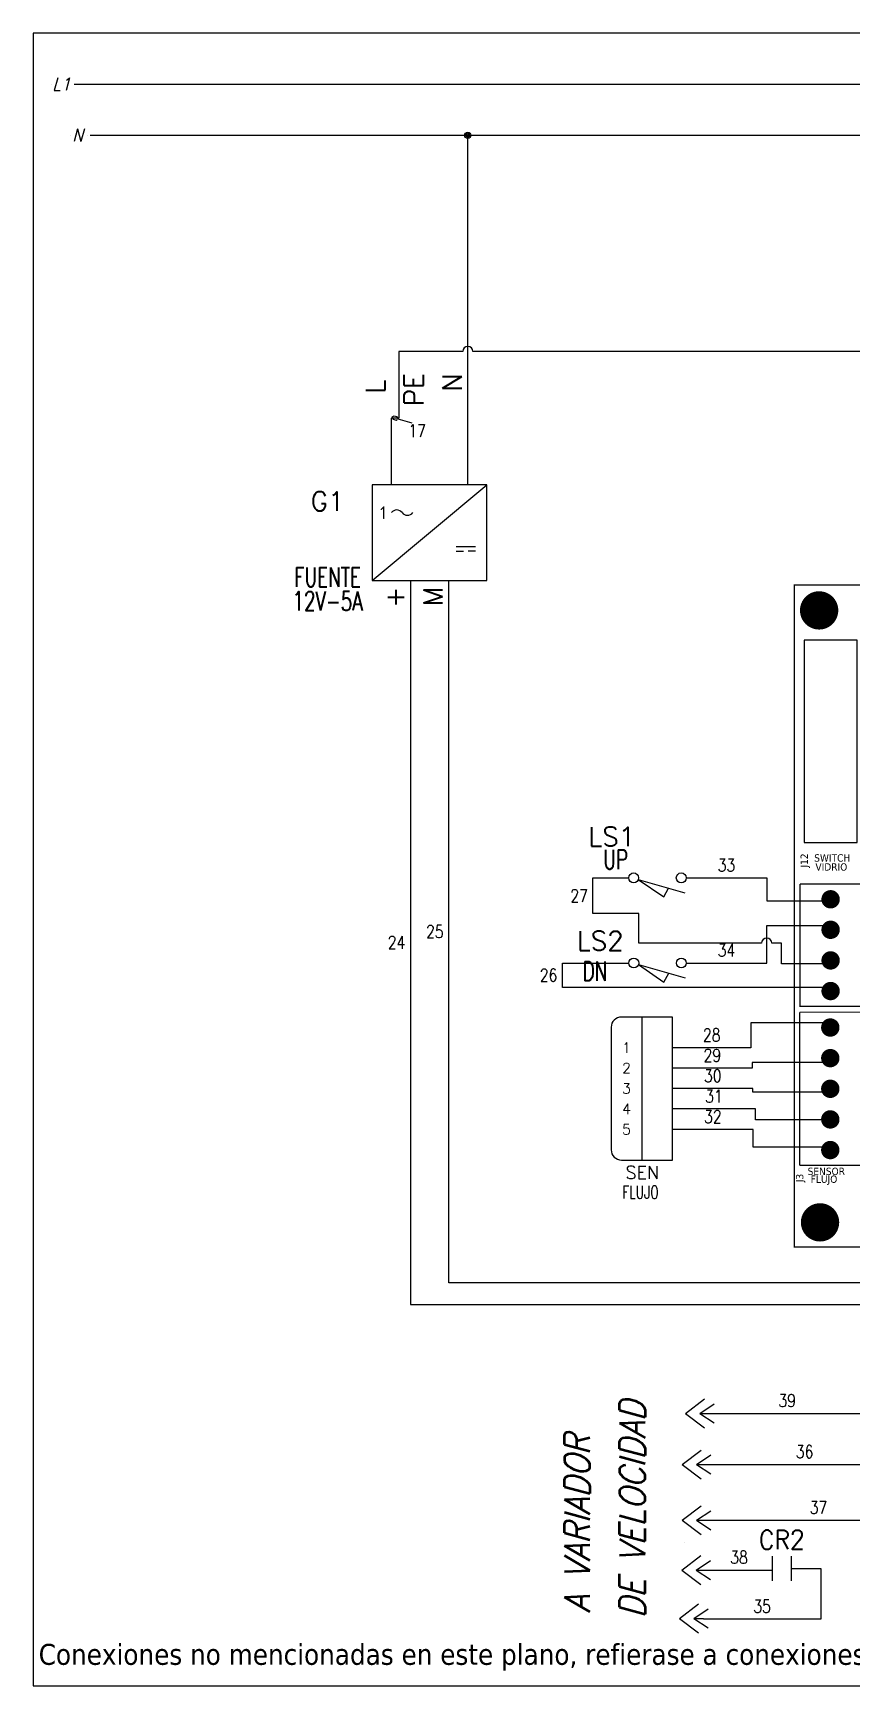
# Model space of a CAD drawing. Header units: millimetres. Extents: x 132.2 to 153, y 110.3 to 126.5.
# Drawn here: x 132.24 to 140.25, y 110.34 to 126.52 of the extents above; entities that cross this region are included whole.
import ezdxf
from ezdxf.enums import TextEntityAlignment as Align

# ---------------------------------------------------------------- set-up
doc = ezdxf.new("R2010")
doc.units = ezdxf.units.MM
doc.linetypes.add('DOT2', pattern=[0.635, 0, -0.635])
for name, color, linetype in [('12632256', 7, 'Continuous'), ('MISC', 7, 'Continuous'), ('SYMS', 7, 'Continuous'), ('TAGS', 250, 'Continuous'), ('WIRES', 7, 'Continuous')]:
    doc.layers.add(name, color=color, linetype=linetype)
for name, color, linetype, true_color in [('DESC', 7, 'Continuous', 0x000000), ('TERMS', 7, 'Continuous', 0x000000), ('WIRENO', 7, 'Continuous', 0x000000)]:
    doc.layers.add(name, color=color, linetype=linetype, true_color=true_color)
doc.styles.get("Standard").update_dxf_attribs({"font": 'tahoma.ttf'})
doc.styles.add('WD', font='romans.shx')
doc.styles.add('WD_IEC', font='isocp2.shx', dxfattribs={"width": 0.9, "height": 4})

# ---------------------------------------------------------------- blocks, each defined once
blk = doc.blocks.new('HT0_LGENERIC')
at = {"style": 'WD', "oblique": 15, "width": 0.9}
blk.add_attdef('COLOR', text='', height=0.125, dxfattribs=at).set_placement((0, 0), align=Align.MIDDLE_CENTER)
at = {"color": 7, "style": 'WD'}
for tag, p in [('X4_TINY_DOT_DONT_REMOVE', (-0.125, 0)), ('X1_TINY_DOT_DONT_REMOVE', (0.125, 0))]:
    blk.add_attdef(tag, p, '', height=0.0001, dxfattribs=at)
at = {"style": 'WD', "flags": 1}
for tag, p in [('X4TERM01', (-0.125, 0)), ('X1TERM01', (0.125, 0))]:
    blk.add_attdef(tag, p, '', height=0.01, dxfattribs=at)
blk = doc.blocks.new('VPW1_1PH')
for p, q in [((-0.125, -0.625), (0.625, 0)), ((0.425, -0.404), (0.55, -0.404)), ((0.425, -0.435), (0.472, -0.435)), ((0.55, -0.435), (0.503, -0.435))]:
    blk.add_line(p, q)
blk.add_lwpolyline([(-0.125, 0), (-0.125, -0.625), (0.625, -0.625), (0.625, 0)], close=True)
for centre, start, end in [((0.036, -0.209), 36.8699, 143.1301), ((0.106, -0.156), 216.8699, 323.1301)]:
    blk.add_arc(centre, 0.0438, start, end)
at = {"style": 'WD_IEC'}
blk.add_text('1', height=0.084, dxfattribs=at).set_placement((-0.034, -0.183), align=Align.MIDDLE_RIGHT)
at = {"linetype": 'Continuous', "style": 'WD', "flags": 8}
for tag, p in [('TERM02', (0.21, 0.728)), ('TERM03', (0.46, 0.728)), ('TERM01', (-0.04, 0.686)), ('TERM04', (0.085, -0.665)), ('TERM05', (0.335, -0.665))]:
    blk.add_attdef(tag, text='', height=0.125, rotation=90, dxfattribs=at).set_placement(p, align=Align.RIGHT)
at = {"style": 'WD', "width": 0.7}
for tag, p in [('INST', (-0.416, 0.169)), ('LOC', (-0.416, -0.001)), ('RATING1', (-0.416, -0.34)), ('XREF', (-0.416, -0.51)), ('DESC1', (-0.416, -0.666)), ('DESC2', (-0.416, -0.822)), ('DESC3', (-0.416, -0.977))]:
    blk.add_attdef(tag, text='', height=0.125, dxfattribs=at).set_placement(p, align=Align.CENTER)
at = {"style": 'WD'}
for tag, p, height, flags in [('X2TERM01', (0, 0), 0.0125, 1), ('X2TERM02', (0.25, 0), 0.0125, 1), ('X2TERM03', (0.5, 0), 0.0125, 1), ('FAMILY', (0.684, -0.525), 0.01, 9), ('X8TERM04', (0.125, -0.625), 0.0125, 1), ('X8TERM05', (0.375, -0.625), 0.0125, 1)]:
    blk.add_attdef(tag, p, '', height=height, dxfattribs=dict(at, flags=flags))
blk.add_attdef('TAG1', text='', height=0.125, dxfattribs=at).set_placement((-0.416, -0.171), align=Align.CENTER)
at = {"linetype": 'Continuous', "style": 'WD', "flags": 9}
for tag, p in [('MFG', (0.709, -0.085)), ('CAT', (0.711, -0.066)), ('ASSYCODE', (0.709, -0.606))]:
    blk.add_attdef(tag, text='', height=0.01, dxfattribs=at).set_placement(p, align=Align.CENTER)
blk = doc.blocks.new('WDDOT')
for radius in [0.03, 0.0187, 0.00929]:
    blk.add_circle((0, 0), radius)
blk = doc.blocks.new('EPAD')
at = {"const_width": 0.5}
blk.add_lwpolyline([(-0.25, 0, 1), (0.25, 0, 1)], format="xyb", close=True, dxfattribs=at)
blk = doc.blocks.new('tar')
at = {"const_width": 0.008}
for points in [[(141.313, 117.578), (144.905, 117.578), (144.905, 121.9), (141.313, 121.9), (141.313, 117.578)], [(141.749, 119.948), (141.349, 119.948)], [(141.749, 119.149), (141.349, 119.149), (141.349, 119.948)], [(141.747, 119.111), (141.347, 119.111)], [(141.347, 119.111), (141.347, 118.111)], [(141.747, 118.111), (141.347, 118.111)]]:
    blk.add_lwpolyline(points, dxfattribs=at)
blk.add_lwpolyline([(141.722, 120.219), (141.722, 121.54), (141.376, 121.54), (141.376, 120.219), (141.722, 120.219)])
for centre in [(141.474, 121.734), (141.549, 119.848), (141.549, 119.649), (141.549, 119.449), (141.549, 119.249), (141.547, 119.011), (141.547, 118.811), (141.547, 118.611), (141.547, 118.411), (141.547, 118.211), (141.48, 117.739)]:
    blk.add_circle(centre, 0.03)
for p, xscale, yscale in [((141.474, 121.734), 0.25, 0.25), ((141.549, 119.848), 0.12, 0.12), ((141.549, 119.649), 0.12, 0.12), ((141.549, 119.449), 0.12, 0.12), ((141.549, 119.249), 0.12, 0.12), ((141.547, 119.011), 0.12, 0.12), ((141.547, 118.811), 0.12, 0.12), ((141.547, 118.611), 0.12, 0.12), ((141.547, 118.411), 0.12, 0.12), ((141.547, 118.211), 0.12, 0.12), ((141.48, 117.739), 0.25, 0.25)]:
    blk.add_blockref('EPAD', p, dxfattribs=dict(xscale=xscale, yscale=yscale))
at = {"layer": '12632256', "width": 1.041667}
for s, p in [('J12', (141.401, 120.055)), ('J3', (141.371, 118.001))]:
    blk.add_text(s, height=0.048, rotation=90, dxfattribs=at).set_placement(p)
for s, p in [('SWITCH', (141.442, 120.094)), ('VIDRIO', (141.45, 120.035)), ('SENSOR', (141.399, 118.048)), ('FLUJO', (141.419, 117.997))]:
    blk.add_text(s, height=0.048, dxfattribs=at).set_placement(p)
blk = doc.blocks.new('HCN1_1PJ_1CFE')
at = {"layer": 'SYMS'}
for p, q in [((-0.3, 0.2), (-0.3, -1)), ((0.3, 0.3), (-0.2, 0.3)), ((0, 0.3), (0, -1.1)), ((0.3, -1.1), (0.3, 0.3)), ((-0.2, -1.1), (0.3, -1.1))]:
    blk.add_line(p, q, dxfattribs=at)
for centre, start, end in [((-0.2, 0.2), 90, 180), ((-0.2, -1), 180, 270)]:
    blk.add_arc(centre, 0.1, start, end, dxfattribs=at)
at = {"style": 'WD', "flags": 1}
blk.add_attdef('WD_JUMPERS', (0, 0), '', height=0.01, dxfattribs=at)
at = {"layer": 'SYMS', "style": 'WD', "width": 0.7}
for tag, p in [('INST', (-0.006, 1.25)), ('LOC', (-0.006, 1.08)), ('DESC1', (0, 0.906)), ('DESC2', (0, 0.725)), ('DESC3', (0, 0.55))]:
    blk.add_attdef(tag, text='', height=0.125, dxfattribs=at).set_placement(p, align=Align.CENTER)
at = {"layer": 'SYMS', "style": 'WD'}
blk.add_attdef('TAG1', text='', height=0.125, dxfattribs=at).set_placement((0, 0.375), align=Align.CENTER)
at = {"layer": 'SYMS', "style": 'WD', "width": 0.8}
blk.add_attdef('XREF', (1, 0.375), '', height=0.125, dxfattribs=at)
at = {"layer": 'SYMS', "linetype": 'Continuous', "style": 'WD', "flags": 8}
for tag, p in [('TERMDESC01P', (-0.4, 0.05)), ('TERMDESC02P', (-0.4, -0.15)), ('TERMDESC03P', (-0.4, -0.35)), ('TERMDESC04P', (-0.4, -0.55)), ('TERMDESC05P', (-0.4, -0.75))]:
    blk.add_attdef(tag, text='', height=0.1, dxfattribs=at).set_placement(p, align=Align.RIGHT)
at = {"layer": 'SYMS', "linetype": 'Continuous', "style": 'WD'}
for tag, flags, p in [('TERM01P', 8, (-0.15, 0)), ('TERM01J', 9, (0.15, 0)), ('TERM02P', 8, (-0.15, -0.2)), ('TERM02J', 9, (0.15, -0.2)), ('TERM03P', 8, (-0.15, -0.4)), ('TERM03J', 9, (0.15, -0.4)), ('TERM04P', 8, (-0.15, -0.6)), ('TERM04J', 9, (0.15, -0.6)), ('TERM05P', 8, (-0.15, -0.8)), ('TERM05J', 9, (0.15, -0.8))]:
    blk.add_attdef(tag, text='', height=0.1, dxfattribs=dict(at, flags=flags)).set_placement(p, align=Align.MIDDLE_CENTER)
at = {"layer": 'SYMS', "color": 7, "style": 'WD'}
for tag, p in [('X4_TINY_DOT_DONT_REMOVE_01P', (-0.3, 0)), ('X1_TINY_DOT_DONT_REMOVE_01J', (0.3, 0)), ('X4_TINY_DOT_DONT_REMOVE_02P', (-0.3, -0.2)), ('X1_TINY_DOT_DONT_REMOVE_02J', (0.3, -0.2)), ('X4_TINY_DOT_DONT_REMOVE_03P', (-0.3, -0.4)), ('X1_TINY_DOT_DONT_REMOVE_03J', (0.3, -0.4)), ('X4_TINY_DOT_DONT_REMOVE_04P', (-0.3, -0.6)), ('X1_TINY_DOT_DONT_REMOVE_04J', (0.3, -0.6)), ('X4_TINY_DOT_DONT_REMOVE_05P', (-0.3, -0.8)), ('X1_TINY_DOT_DONT_REMOVE_05J', (0.3, -0.8))]:
    blk.add_attdef(tag, p, '', height=0.0001, dxfattribs=at)
at = {"layer": 'SYMS', "style": 'WD'}
for tag, p, flags in [('X4TERM01P', (-0.3, 0), 1), ('ACE_FLAG', (0.048, 0.134), 9), ('FAMILY', (0.048, 0.121), 9), ('GENDER', (0.109, 0.08), 9), ('WDBLKNAM', (0.175, 0.125), 9), ('X1TERM01J', (0.3, 0), 1), ('X4TERM02P', (-0.3, -0.2), 1), ('X1TERM02J', (0.3, -0.2), 1), ('X4TERM03P', (-0.3, -0.4), 1), ('X1TERM03J', (0.3, -0.4), 1), ('X4TERM04P', (-0.3, -0.6), 1), ('X1TERM04J', (0.3, -0.6), 1), ('X4TERM05P', (-0.3, -0.8), 1), ('X1TERM05J', (0.3, -0.8), 1), ('X8LINK', (0, -1.175), 1)]:
    blk.add_attdef(tag, p, '', height=0.01, dxfattribs=dict(at, flags=flags))
at = {"layer": 'SYMS', "linetype": 'Continuous', "style": 'WD', "flags": 9}
for tag, p in [('ASSYCODE', (0.046, 0.065)), ('MFG', (0.051, 0.078)), ('CAT', (0.052, 0.098))]:
    blk.add_attdef(tag, text='', height=0.01, dxfattribs=at).set_placement(p, align=Align.CENTER)
at = {"layer": 'SYMS', "linetype": 'Continuous', "style": 'WD', "flags": 8}
for tag, p in [('TERMDESC01J', (0.4, 0.05)), ('TERMDESC02J', (0.4, -0.15)), ('TERMDESC03J', (0.4, -0.35)), ('TERMDESC04J', (0.4, -0.55)), ('TERMDESC05J', (0.4, -0.75))]:
    blk.add_attdef(tag, p, '', height=0.1, dxfattribs=at)
for tag, p in [('X4WIRE01P', (-0.4, -0.05)), ('X4WIRE02P', (-0.4, -0.25)), ('X4WIRE03P', (-0.4, -0.45)), ('X4WIRE04P', (-0.4, -0.65)), ('X4WIRE05P', (-0.4, -0.85))]:
    blk.add_attdef(tag, text='', height=0.1, dxfattribs=at).set_placement(p, align=Align.TOP_RIGHT)
for tag, p in [('X1WIRE01J', (0.4, -0.05)), ('X1WIRE02J', (0.4, -0.25)), ('X1WIRE03J', (0.4, -0.45)), ('X1WIRE04J', (0.4, -0.65)), ('X1WIRE05J', (0.4, -0.85))]:
    blk.add_attdef(tag, text='', height=0.1, dxfattribs=at).set_placement(p, align=Align.TOP_LEFT)
blk = doc.blocks.new('HLS11')
at = {"linetype": 'Continuous'}
for p, q in [((-0.125, -0.01), (0.041, -0.124)), ((-0.125, -0.01), (0.179, -0.097)), ((0.041, -0.124), (0.073, -0.067))]:
    blk.add_line(p, q, dxfattribs=at)
for centre in [(-0.155, 0), (0.155, 0)]:
    blk.add_circle(centre, 0.0322)
at = {"style": 'WD', "width": 0.7}
for tag, p in [('INST', (0, 0.732)), ('LOC', (0, 0.562)), ('DESC1', (0, 0.406)), ('DESC2', (0, 0.25)), ('XREF', (0, -0.299)), ('WDTAGALT', (0.006, -0.438))]:
    blk.add_attdef(tag, text='', height=0.125, dxfattribs=at).set_placement(p, align=Align.CENTER)
at = {"style": 'WD'}
blk.add_attdef('TAG1', text='', height=0.125, dxfattribs=at).set_placement((0, 0.094), align=Align.CENTER)
for tag, p, height, flags in [('X4TERM01', (-0.188, 0), 0.0125, 1), ('FAMILY', (0.038, 0.037), 0.01, 9), ('CONTACT', (0.038, 0.02), 0.01, 1), ('X1TERM02', (0.188, 0), 0.0125, 1)]:
    blk.add_attdef(tag, p, '', height=height, dxfattribs=dict(at, flags=flags))
for tag, p in [('X2LINK', (0, 0.031)), ('X8LINK', (0, -0.156))]:
    blk.add_attdef(tag, p, '', height=0.01, dxfattribs=at)
at = {"linetype": 'Continuous', "style": 'WD', "flags": 9}
for tag, p in [('CAT', (0.063, -0.007)), ('ASSYCODE', (0.062, -0.047)), ('MFG', (0.063, -0.027))]:
    blk.add_attdef(tag, text='', height=0.01, dxfattribs=at).set_placement(p, align=Align.CENTER)
at = {"linetype": 'Continuous', "style": 'WD', "flags": 8}
blk.add_attdef('TERM01', text='', height=0.125, dxfattribs=at).set_placement((-0.25, -0.031), align=Align.TOP_RIGHT)
blk.add_attdef('TERM02', text='', height=0.125, dxfattribs=at).set_placement((0.25, -0.031), align=Align.TOP_LEFT)
blk = doc.blocks.new('HC01JP')
for p, q in [((-0.062, 0), (0.062, 0.094)), ((-0.062, 0), (0.062, -0.094)), ((0.031, 0), (0.125, 0.062)), ((0.031, 0), (0.125, -0.062)), ((0.031, 0), (0.094, 0))]:
    blk.add_line(p, q)
at = {"style": 'WD', "width": 0.7}
for tag, p in [('INST', (0.156, 0.85)), ('LOC', (0.156, 0.68)), ('DESC1', (0.156, 0.511)), ('DESC2', (0.156, 0.354))]:
    blk.add_attdef(tag, p, '', height=0.125, dxfattribs=at)
at = {"style": 'WD'}
for tag, p, height in [('TAG1', (0.156, 0.094), 0.125), ('X2LINK', (0.062, 0.125), 0.01), ('X8LINK', (0.062, -0.125), 0.01)]:
    blk.add_attdef(tag, p, '', height=height, dxfattribs=at)
for tag, p, height, flags in [('X4TERMDESC02', (-0.081, 0.026), 0.01, 1), ('X4TERM02', (-0.062, 0), 0.0125, 1), ('X1TERM01', (0.094, 0), 0.0125, 1), ('X1TERMDESC01', (0.108, 0.021), 0.01, 1), ('FAMILY', (0.205, 0.059), 0.01, 9)]:
    blk.add_attdef(tag, p, '', height=height, dxfattribs=dict(at, flags=flags))
at = {"linetype": 'Continuous', "style": 'WD', "flags": 9}
for tag, p in [('ASSYCODE', (0.291, 0.037)), ('MFG', (0.29, 0.057)), ('CAT', (0.292, 0.077))]:
    blk.add_attdef(tag, text='', height=0.01, dxfattribs=at).set_placement(p, align=Align.CENTER)
at = {"linetype": 'Continuous', "style": 'WD', "flags": 8}
blk.add_attdef('TERM02', text='', height=0.125, dxfattribs=at).set_placement((-0.062, -0.047), align=Align.TOP_RIGHT)
blk.add_attdef('TERM01', text='', height=0.125, dxfattribs=at).set_placement((0.156, -0.047), align=Align.TOP_LEFT)
blk = doc.blocks.new('HC02JP')
for p, q in [((-0.062, 0), (0.062, 0.094)), ((-0.062, 0), (0.062, -0.094)), ((0.031, 0), (0.125, 0.062)), ((0.031, 0), (0.125, -0.062)), ((0.031, 0), (0.094, 0))]:
    blk.add_line(p, q)
at = {"style": 'WD', "width": 0.7}
for tag, p in [('INST', (0.156, 0.85)), ('LOC', (0.156, 0.68)), ('DESC1', (0.156, 0.511)), ('DESC2', (0.156, 0.354))]:
    blk.add_attdef(tag, p, '', height=0.125, dxfattribs=at)
at = {"style": 'WD'}
for tag, p, height in [('TAG2', (0.156, 0.094), 0.125), ('X2LINK', (0.062, 0.125), 0.01), ('X8LINK', (0.062, -0.125), 0.01)]:
    blk.add_attdef(tag, p, '', height=height, dxfattribs=at)
for tag, p, height, flags in [('X4TERM02', (-0.062, 0), 0.0125, 1), ('X4TERMDESC02', (-0.053, 0.021), 0.01, 1), ('X1TERM01', (0.094, 0), 0.0125, 1), ('X1TERMDESC01', (0.096, 0.019), 0.01, 1), ('FAMILY', (0.205, 0.059), 0.01, 9)]:
    blk.add_attdef(tag, p, '', height=height, dxfattribs=dict(at, flags=flags))
at = {"linetype": 'Continuous', "style": 'WD', "flags": 8}
blk.add_attdef('TERM02', text='', height=0.125, dxfattribs=at).set_placement((-0.062, -0.047), align=Align.TOP_RIGHT)
blk.add_attdef('TERM01', text='', height=0.125, dxfattribs=at).set_placement((0.156, -0.047), align=Align.TOP_LEFT)
blk = doc.blocks.new('HCR21')
at = {"linetype": 'Continuous'}
for p, q in [((-0.062, 0.08), (-0.062, -0.08)), ((0.062, 0.08), (0.062, -0.08))]:
    blk.add_line(p, q, dxfattribs=at)
at = {"style": 'WD'}
for tag, width, p in [('INST', 0.7, (0, 0.451)), ('LOC', 0.7, (0, 0.281)), ('TAG2', 0.9, (0, 0.125)), ('XREF', 0.7, (0, -0.297)), ('DESC1', 0.7, (0, -0.449)), ('DESC2', 0.7, (0, -0.597)), ('DESC3', 0.7, (0, -0.744))]:
    blk.add_attdef(tag, text='', height=0.125, dxfattribs=dict(at, width=width)).set_placement(p, align=Align.CENTER)
for tag, p in [('X2LINK', (0, 0.125)), ('X8LINK', (0, -0.125))]:
    blk.add_attdef(tag, p, '', height=0.01, dxfattribs=at)
for tag, p, height, flags in [('X4TERM01', (-0.062, 0), 0.0125, 1), ('X1TERM02', (0.062, 0), 0.0125, 1), ('FAMILY', (0.097, 0.053), 0.01, 9), ('CONTACT', (0.097, 0.036), 0.01, 1)]:
    blk.add_attdef(tag, p, '', height=height, dxfattribs=dict(at, flags=flags))
at = {"linetype": 'Continuous', "style": 'WD', "flags": 8}
blk.add_attdef('TERM01', text='', height=0.125, dxfattribs=at).set_placement((-0.125, -0.016), align=Align.TOP_RIGHT)
blk.add_attdef('TERM02', text='', height=0.125, dxfattribs=at).set_placement((0.125, -0.016), align=Align.TOP_LEFT)
blk = doc.blocks.new('WD_WNH')
at = {"linetype": 'Continuous', "style": 'WD', "width": 0.8}
blk.add_attdef('WIRENO', text='', height=0.125, dxfattribs=at).set_placement((0, 0.062), align=Align.CENTER)
at = {"style": 'WD', "flags": 1}
for tag, p in [('W01USER', (0, 0.078)), ('W02USER', (0, 0.07)), ('W03USER', (0, 0.062)), ('W04USER', (0, 0.055)), ('W05USER', (0, 0.047)), ('W06USER', (0, 0.039)), ('W07USER', (0, 0.031)), ('W08USER', (0, 0.023)), ('W09USER', (0, 0.016)), ('W10USER', (0, 0.008))]:
    blk.add_attdef(tag, text='', height=0.005, dxfattribs=at).set_placement(p, align=Align.CENTER)
blk = doc.blocks.new('WD_WNV')
at = {"linetype": 'Continuous', "style": 'WD', "width": 0.8}
blk.add_attdef('WIRENO', text='', height=0.125, dxfattribs=at).set_placement((-0.05, 0), align=Align.MIDDLE_RIGHT)
at = {"style": 'WD', "flags": 1}
for tag, p in [('W01USER', (-0.062, 0.094)), ('W02USER', (-0.062, 0.086)), ('W03USER', (-0.062, 0.078)), ('W04USER', (-0.062, 0.07)), ('W05USER', (-0.062, 0.062)), ('W06USER', (-0.062, 0.055)), ('W07USER', (-0.062, 0.047)), ('W08USER', (-0.062, 0.039)), ('W09USER', (-0.062, 0.031)), ('W10USER', (-0.062, 0.023))]:
    blk.add_attdef(tag, text='', height=0.005, dxfattribs=at).set_placement(p, align=Align.CENTER)

msp = doc.modelspace()

# ---------------------------------------------------------------- linework, layer by layer
at = {"color": 7, "linetype": 'Continuous'}
for p, q in [((152.987, 126.521), (132.237, 126.521)), ((132.237, 126.521), (132.237, 110.336)), ((132.237, 110.336), (152.987, 110.336))]:
    msp.add_line(p, q, dxfattribs=at)
at = {"layer": 'WIRENO', "linetype": 'ByBlock', "lineweight": 25}
msp.add_lwpolyline([(135.948, 122.702), (135.809, 122.742), (135.799, 122.762), (135.769, 122.77), (135.749, 122.76), (135.76, 122.74), (135.79, 122.732), (135.8, 122.737)], dxfattribs=at)
at = {"layer": 'WIRES'}
for p, q in [((132.64, 126.021), (151.919, 126.021)), ((132.797, 125.521), (151.922, 125.521))]:
    msp.add_line(p, q, dxfattribs=at)
at = {"layer": 'WIRES', "linetype": 'ByBlock', "lineweight": 25}
for p, q in [((136.492, 122.099), (136.492, 125.521)), ((136.442, 123.403), (135.816, 123.403)), ((135.816, 123.403), (135.816, 122.751)), ((140.459, 123.403), (136.542, 123.403)), ((135.816, 122.751), (135.742, 122.751)), ((135.742, 122.751), (135.742, 122.099)), ((135.93, 121.162), (135.93, 114.07)), ((136.305, 114.285), (136.305, 121.162)), ((137.717, 117.899), (137.717, 118.249)), ((137.717, 118.249), (138.067, 118.249)), ((138.629, 118.249), (139.417, 118.249)), ((139.417, 118.249), (139.417, 118.025)), ((139.417, 118.025), (140.028, 118.025)), ((138.166, 117.899), (137.717, 117.899)), ((138.166, 117.609), (138.166, 117.899)), ((139.417, 117.415), (139.417, 117.783)), ((139.417, 117.783), (139.989, 117.783)), ((139.367, 117.609), (138.166, 117.609)), ((139.562, 117.609), (139.467, 117.609)), ((139.562, 117.407), (139.562, 117.609)), ((137.418, 117.176), (137.418, 117.415)), ((137.418, 117.415), (138.068, 117.415)), ((138.63, 117.415), (139.417, 117.415)), ((140.072, 117.407), (139.562, 117.407)), ((140.071, 117.176), (137.418, 117.176)), ((140.029, 116.828), (139.262, 116.828)), ((139.262, 116.828), (139.262, 116.586)), ((139.262, 116.586), (138.495, 116.586)), ((139.276, 116.386), (138.495, 116.386)), ((140.056, 116.442), (139.276, 116.442)), ((139.276, 116.442), (139.276, 116.386)), ((139.282, 116.186), (138.495, 116.186)), ((139.282, 116.151), (139.282, 116.186)), ((140.07, 116.151), (139.282, 116.151)), ((139.307, 115.986), (138.495, 115.986)), ((139.307, 115.878), (139.307, 115.986)), ((139.285, 115.786), (138.495, 115.786)), ((139.285, 115.612), (139.285, 115.786)), ((140.12, 115.878), (139.307, 115.878)), ((140.075, 115.612), (139.285, 115.612)), ((141.406, 114.285), (136.305, 114.285)), ((135.93, 114.07), (141.701, 114.07)), ((138.857, 113.005), (140.377, 113.005)), ((138.822, 112.505), (140.753, 112.505)), ((138.822, 111.959), (141.026, 111.959)), ((138.821, 111.471), (139.471, 111.471)), ((139.659, 111.487), (139.947, 111.487)), ((139.947, 111.487), (139.947, 110.991)), ((139.947, 110.991), (138.797, 110.991))]:
    msp.add_line(p, q, dxfattribs=at)
for centre in [(136.492, 123.403), (139.417, 117.609)]:
    msp.add_arc(centre, 0.05, 0, 180, dxfattribs=at)

# ---------------------------------------------------------------- block references
ref = msp.add_blockref('HCN1_1PJ_1CFE', (138.195, 116.586))
ref.add_attrib('TAG1', 'SEN', dxfattribs={"layer": 'TAGS', "height": 0.125, "style": 'WD'}).set_placement((138.199, 115.302), align=Align.CENTER)
ref.add_attrib('DESC1', 'FLUJO', dxfattribs={"layer": 'DESC', "height": 0.125, "style": 'WD', "width": 0.7}).set_placement((138.182, 115.108), align=Align.CENTER)
ref.add_attrib('X4_TINY_DOT_DONT_REMOVE_01P', '.', (137.895, 116.586), dxfattribs={"layer": 'MISC', "color": 7, "height": 0.0001, "style": 'WD'})
ref.add_attrib('X1_TINY_DOT_DONT_REMOVE_01J', '.', (138.495, 116.586), dxfattribs={"layer": 'MISC', "color": 7, "height": 0.0001, "style": 'WD'})
ref.add_attrib('TERM01P', '1', dxfattribs={"layer": 'TERMS', "linetype": 'Continuous', "height": 0.1, "style": 'WD', "flags": 8}).set_placement((138.045, 116.586), align=Align.MIDDLE_CENTER)
ref.add_attrib('X4_TINY_DOT_DONT_REMOVE_02P', '.', (137.895, 116.386), dxfattribs={"layer": 'MISC', "color": 7, "height": 0.0001, "style": 'WD'})
ref.add_attrib('X1_TINY_DOT_DONT_REMOVE_02J', '.', (138.495, 116.386), dxfattribs={"layer": 'MISC', "color": 7, "height": 0.0001, "style": 'WD'})
ref.add_attrib('TERM02P', '2', dxfattribs={"layer": 'TERMS', "linetype": 'Continuous', "height": 0.1, "style": 'WD', "flags": 8}).set_placement((138.045, 116.386), align=Align.MIDDLE_CENTER)
ref.add_attrib('X4_TINY_DOT_DONT_REMOVE_03P', '.', (137.895, 116.186), dxfattribs={"layer": 'MISC', "color": 7, "height": 0.0001, "style": 'WD'})
ref.add_attrib('X1_TINY_DOT_DONT_REMOVE_03J', '.', (138.495, 116.186), dxfattribs={"layer": 'MISC', "color": 7, "height": 0.0001, "style": 'WD'})
ref.add_attrib('TERM03P', '3', dxfattribs={"layer": 'TERMS', "linetype": 'Continuous', "height": 0.1, "style": 'WD', "flags": 8}).set_placement((138.045, 116.186), align=Align.MIDDLE_CENTER)
ref.add_attrib('X4_TINY_DOT_DONT_REMOVE_04P', '.', (137.895, 115.986), dxfattribs={"layer": 'MISC', "color": 7, "height": 0.0001, "style": 'WD'})
ref.add_attrib('X1_TINY_DOT_DONT_REMOVE_04J', '.', (138.495, 115.986), dxfattribs={"layer": 'MISC', "color": 7, "height": 0.0001, "style": 'WD'})
ref.add_attrib('TERM04P', '4', dxfattribs={"layer": 'TERMS', "linetype": 'Continuous', "height": 0.1, "style": 'WD', "flags": 8}).set_placement((138.045, 115.986), align=Align.MIDDLE_CENTER)
ref.add_attrib('X4_TINY_DOT_DONT_REMOVE_05P', '.', (137.895, 115.786), dxfattribs={"layer": 'MISC', "color": 7, "height": 0.0001, "style": 'WD'})
ref.add_attrib('X1_TINY_DOT_DONT_REMOVE_05J', '.', (138.495, 115.786), dxfattribs={"layer": 'MISC', "color": 7, "height": 0.0001, "style": 'WD'})
ref.add_attrib('TERM05P', '5', dxfattribs={"layer": 'TERMS', "linetype": 'Continuous', "height": 0.1, "style": 'WD', "flags": 8}).set_placement((138.045, 115.786), align=Align.MIDDLE_CENTER)
at = {"layer": 'SYMS'}
ref = msp.add_blockref('HT0_LGENERIC', (132.515, 126.021), dxfattribs=at)
ref.add_attrib('X1_TINY_DOT_DONT_REMOVE', '.', (132.644, 126.021), dxfattribs={"layer": 'MISC', "color": 7, "height": 0.0001, "style": 'WD'})
ref.add_attrib('X4_TINY_DOT_DONT_REMOVE', '.', (132.42, 126.021), dxfattribs={"layer": 'MISC', "color": 7, "height": 0.0001, "style": 'WD'})
ref.add_attrib('COLOR', 'L1', dxfattribs={"layer": 'MISC', "height": 0.125, "style": 'WD', "oblique": 15, "width": 0.9}).set_placement((132.515, 126.021), align=Align.MIDDLE_CENTER)
ref = msp.add_blockref('HT0_LGENERIC', (132.672, 125.521), dxfattribs=at)
ref.add_attrib('X1_TINY_DOT_DONT_REMOVE', '.', (132.774, 125.521), dxfattribs={"layer": 'MISC', "color": 7, "height": 0.0001, "style": 'WD'})
ref.add_attrib('X4_TINY_DOT_DONT_REMOVE', '.', (132.603, 125.521), dxfattribs={"layer": 'MISC', "color": 7, "height": 0.0001, "style": 'WD'})
ref.add_attrib('COLOR', 'N', dxfattribs={"layer": 'MISC', "height": 0.125, "style": 'WD', "oblique": 15, "width": 0.9}).set_placement((132.672, 125.521), align=Align.MIDDLE_CENTER)
at = {"layer": 'SYMS', "linetype": 'ByBlock', "lineweight": 25}
msp.add_blockref('WDDOT', (136.492, 125.521), dxfattribs=at)
at = {"layer": 'SYMS', "linetype": 'DOT2', "lineweight": 50}
ref = msp.add_blockref('VPW1_1PH', (135.742, 122.099), dxfattribs=dict(at, xscale=1.5, yscale=1.5, zscale=1.5))
ref.add_attrib('DESC1', 'FUENTE', dxfattribs={"layer": 'DESC', "height": 0.1875, "style": 'WD', "width": 0.7}).set_placement((135.119, 121.1), align=Align.CENTER)
ref.add_attrib('DESC2', '12V-5A', dxfattribs={"layer": 'DESC', "height": 0.1875, "style": 'WD', "width": 0.7}).set_placement((135.119, 120.866), align=Align.CENTER)
ref.add_attrib('TAG1', 'G1', dxfattribs={"layer": 'TAGS', "height": 0.1875, "style": 'WD'}).set_placement((135.119, 121.843), align=Align.CENTER)
ref.add_attrib('TERM03', 'N', dxfattribs={"layer": 'TERMS', "linetype": 'Continuous', "height": 0.188, "rotation": 90, "style": 'WD', "flags": 8}).set_placement((136.432, 123.19), align=Align.RIGHT)
ref.add_attrib('TERM02', 'PE', dxfattribs={"layer": 'TERMS', "linetype": 'Continuous', "height": 0.1875, "rotation": 90, "style": 'WD', "flags": 8}).set_placement((136.057, 123.191), align=Align.RIGHT)
ref.add_attrib('TERM01', 'L', dxfattribs={"layer": 'TERMS', "linetype": 'Continuous', "height": 0.188, "rotation": 90, "style": 'WD', "flags": 8}).set_placement((135.682, 123.128), align=Align.RIGHT)
ref.add_attrib('TERM05', 'M', dxfattribs={"layer": 'TERMS', "linetype": 'Continuous', "height": 0.188, "rotation": 90, "style": 'WD', "flags": 8}).set_placement((136.245, 121.102), align=Align.RIGHT)
ref.add_attrib('TERM04', '+', dxfattribs={"layer": 'TERMS', "linetype": 'Continuous', "height": 0.188, "rotation": 90, "style": 'WD', "flags": 8}).set_placement((135.87, 121.102), align=Align.RIGHT)
at = {"layer": 'SYMS', "linetype": 'ByBlock', "lineweight": 25}
ref = msp.add_blockref('HLS11', (138.348, 118.249), dxfattribs=dict(at, xscale=1.5, yscale=1.5, zscale=1.5))
ref.add_attrib('DESC1', 'UP', dxfattribs={"layer": 'DESC', "height": 0.1875, "style": 'WD', "width": 0.7}).set_placement((137.939, 118.335), align=Align.CENTER)
ref.add_attrib('TAG1', 'LS1', dxfattribs={"layer": 'TAGS', "height": 0.1875, "style": 'WD'}).set_placement((137.9, 118.559), align=Align.CENTER)
ref = msp.add_blockref('HLS11', (138.349, 117.415), dxfattribs=dict(at, xscale=1.5, yscale=1.5, zscale=1.5))
ref.add_attrib('DESC1', 'DN', dxfattribs={"layer": 'DESC', "height": 0.1875, "style": 'WD', "width": 0.7}).set_placement((137.736, 117.242), align=Align.CENTER)
ref.add_attrib('TAG1', 'LS2', dxfattribs={"layer": 'TAGS', "height": 0.1875, "style": 'WD'}).set_placement((137.788, 117.539), align=Align.CENTER)
at = {"layer": 'SYMS'}
ref = msp.add_blockref('HT0_LGENERIC', (137.979, 111.723), dxfattribs=dict(at, xscale=2, yscale=2, zscale=2, rotation=90))
ref.add_attrib('X1_TINY_DOT_DONT_REMOVE', '.', (137.979, 111.981), dxfattribs={"layer": 'MISC', "color": 7, "height": 0.0002, "rotation": 90, "style": 'WD'})
ref.add_attrib('X4_TINY_DOT_DONT_REMOVE', '.', (138.614, 111.742), dxfattribs={"layer": 'MISC', "color": 7, "height": 0.0002, "rotation": 90, "style": 'WD'})
ref.add_attrib('COLOR', 'DE VELOCIDAD', dxfattribs={"layer": 'MISC', "height": 0.25, "rotation": 90, "style": 'WD', "oblique": 15, "width": 0.9}).set_placement((138.102, 112.067), align=Align.MIDDLE_CENTER)
at = {"layer": 'SYMS', "linetype": 'ByBlock', "lineweight": 25, "xscale": 1.5, "yscale": 1.5, "zscale": 1.5}
for name, p in [('HC01JP', (138.716, 113.005)), ('HC02JP', (138.682, 112.505)), ('HC02JP', (138.682, 111.959)), ('HC02JP', (138.681, 111.471)), ('HC02JP', (138.656, 110.998))]:
    msp.add_blockref(name, p, dxfattribs=at)
at = {"layer": 'SYMS'}
ref = msp.add_blockref('HT0_LGENERIC', (137.455, 111.775), dxfattribs=dict(at, xscale=2, yscale=2, zscale=2, rotation=90))
ref.add_attrib('X1_TINY_DOT_DONT_REMOVE', '.', (137.455, 112.033), dxfattribs={"layer": 'MISC', "color": 7, "height": 0.0002, "rotation": 90, "style": 'WD'})
ref.add_attrib('X4_TINY_DOT_DONT_REMOVE', '.', (138.09, 111.794), dxfattribs={"layer": 'MISC', "color": 7, "height": 0.0002, "rotation": 90, "style": 'WD'})
ref.add_attrib('COLOR', 'A VARIADOR', dxfattribs={"layer": 'MISC', "height": 0.25, "rotation": 90, "style": 'WD', "oblique": 15, "width": 0.9}).set_placement((137.562, 111.926), align=Align.MIDDLE_CENTER)
at = {"layer": 'SYMS', "linetype": 'ByBlock', "lineweight": 25}
ref = msp.add_blockref('HCR21', (139.565, 111.487), dxfattribs=dict(at, xscale=1.5, yscale=1.5, zscale=1.5))
ref.add_attrib('TAG2', 'CR2', dxfattribs={"layer": 'TAGS', "height": 0.1875, "style": 'WD', "width": 0.9}).set_placement((139.565, 111.674), align=Align.CENTER)
at = {"layer": 'TERMS', "linetype": 'ByBlock', "lineweight": 25, "xscale": 1.5, "yscale": 1.5, "zscale": 1.5}
msp.add_blockref('tar', (-72.281, -61.733), dxfattribs=at)
at = {"layer": 'WIRENO', "linetype": 'ByBlock', "lineweight": 25}
ref = msp.add_blockref('WD_WNH', (135.779, 122.751), dxfattribs=at)
ref.add_attrib('WIRENO', '17', dxfattribs={"linetype": 'Continuous', "height": 0.125, "style": 'WD', "width": 0.8}).set_placement((135.996, 122.689), align=Align.TOP_CENTER)
ref = msp.add_blockref('WD_WNH', (139.023, 118.249), dxfattribs=at)
ref.add_attrib('WIRENO', '33', dxfattribs={"linetype": 'Continuous', "height": 0.125, "style": 'WD', "width": 0.8}).set_placement((139.023, 118.311), align=Align.CENTER)
ref = msp.add_blockref('WD_WNV', (137.717, 118.074), dxfattribs=at)
ref.add_attrib('WIRENO', '27', dxfattribs={"linetype": 'Continuous', "height": 0.125, "style": 'WD', "width": 0.8}).set_placement((137.667, 118.074), align=Align.MIDDLE_RIGHT)
ref = msp.add_blockref('WD_WNV', (135.93, 117.616), dxfattribs=at)
ref.add_attrib('WIRENO', '24', dxfattribs={"linetype": 'Continuous', "height": 0.125, "style": 'WD', "width": 0.8}).set_placement((135.88, 117.616), align=Align.MIDDLE_RIGHT)
ref = msp.add_blockref('WD_WNV', (136.305, 117.723), dxfattribs=at)
ref.add_attrib('WIRENO', '25', dxfattribs={"linetype": 'Continuous', "height": 0.125, "style": 'WD', "width": 0.8}).set_placement((136.255, 117.723), align=Align.MIDDLE_RIGHT)
ref = msp.add_blockref('WD_WNH', (139.023, 117.415), dxfattribs=at)
ref.add_attrib('WIRENO', '34', dxfattribs={"linetype": 'Continuous', "height": 0.125, "style": 'WD', "width": 0.8}).set_placement((139.023, 117.478), align=Align.CENTER)
ref = msp.add_blockref('WD_WNV', (137.418, 117.296), dxfattribs=at)
ref.add_attrib('WIRENO', '26', dxfattribs={"linetype": 'Continuous', "height": 0.125, "style": 'WD', "width": 0.8}).set_placement((137.368, 117.296), align=Align.MIDDLE_RIGHT)
ref = msp.add_blockref('WD_WNH', (138.879, 116.586), dxfattribs=at)
ref.add_attrib('WIRENO', '28', dxfattribs={"linetype": 'Continuous', "height": 0.125, "style": 'WD', "width": 0.8}).set_placement((138.879, 116.648), align=Align.CENTER)
ref = msp.add_blockref('WD_WNH', (138.885, 116.386), dxfattribs=at)
ref.add_attrib('WIRENO', '29', dxfattribs={"linetype": 'Continuous', "height": 0.125, "style": 'WD', "width": 0.8}).set_placement((138.885, 116.448), align=Align.CENTER)
ref = msp.add_blockref('WD_WNH', (138.889, 116.186), dxfattribs=at)
ref.add_attrib('WIRENO', '30', dxfattribs={"linetype": 'Continuous', "height": 0.125, "style": 'WD', "width": 0.8}).set_placement((138.889, 116.248), align=Align.CENTER)
ref = msp.add_blockref('WD_WNH', (138.901, 115.986), dxfattribs=at)
ref.add_attrib('WIRENO', '31', dxfattribs={"linetype": 'Continuous', "height": 0.125, "style": 'WD', "width": 0.8}).set_placement((138.901, 116.048), align=Align.CENTER)
ref = msp.add_blockref('WD_WNH', (138.89, 115.786), dxfattribs=at)
ref.add_attrib('WIRENO', '32', dxfattribs={"linetype": 'Continuous', "height": 0.125, "style": 'WD', "width": 0.8}).set_placement((138.89, 115.848), align=Align.CENTER)
ref = msp.add_blockref('WD_WNH', (139.617, 113.005), dxfattribs=at)
ref.add_attrib('WIRENO', '39', dxfattribs={"linetype": 'Continuous', "height": 0.125, "style": 'WD', "width": 0.8}).set_placement((139.617, 113.068), align=Align.CENTER)
ref = msp.add_blockref('WD_WNH', (139.788, 112.505), dxfattribs=at)
ref.add_attrib('WIRENO', '36', dxfattribs={"linetype": 'Continuous', "height": 0.125, "style": 'WD', "width": 0.8}).set_placement((139.788, 112.568), align=Align.CENTER)
ref = msp.add_blockref('WD_WNH', (139.924, 111.959), dxfattribs=at)
ref.add_attrib('WIRENO', '37', dxfattribs={"linetype": 'Continuous', "height": 0.125, "style": 'WD', "width": 0.8}).set_placement((139.924, 112.022), align=Align.CENTER)
ref = msp.add_blockref('WD_WNH', (139.146, 111.471), dxfattribs=at)
ref.add_attrib('WIRENO', '38', dxfattribs={"linetype": 'Continuous', "height": 0.125, "style": 'WD', "width": 0.8}).set_placement((139.146, 111.534), align=Align.CENTER)
ref = msp.add_blockref('WD_WNH', (139.372, 110.991), dxfattribs=at)
ref.add_attrib('WIRENO', '35', dxfattribs={"linetype": 'Continuous', "height": 0.125, "style": 'WD', "width": 0.8}).set_placement((139.372, 111.053), align=Align.CENTER)

# ---------------------------------------------------------------- texts
at = {"insert": (132.292, 110.748), "char_height": 0.20496, "attachment_point": 1}
msp.add_mtext_dynamic_manual_height_columns('Conexiones no mencionadas en este plano, refierase a conexiones electronicas.', width=9.9151, gutter_width=12.347, heights=[0], dxfattribs=at)

doc.saveas('drawing.dxf')
